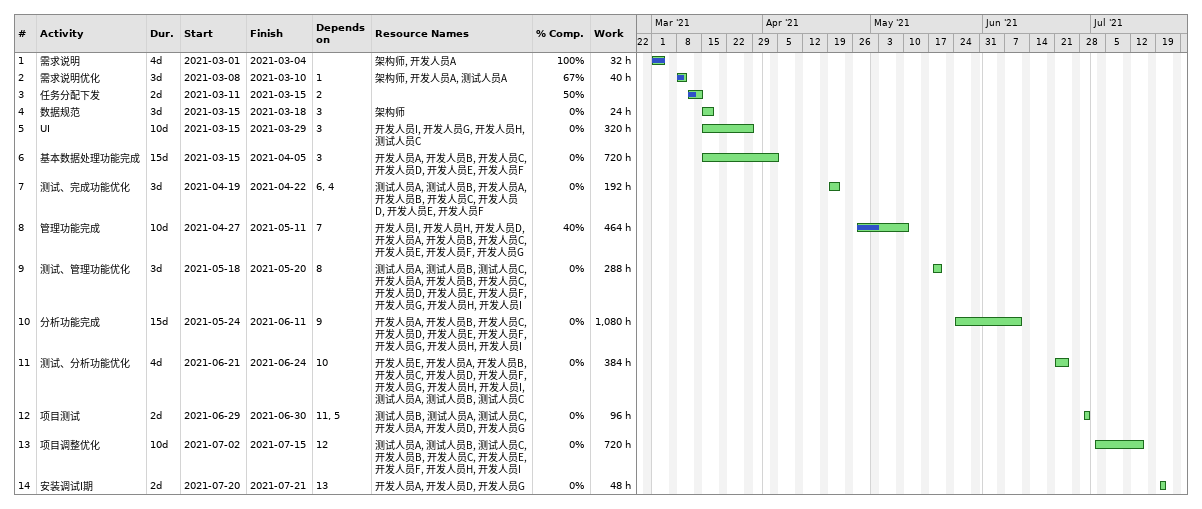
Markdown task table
| ID | Task | Duration | Start | Finish | Predecessors | Resources | % complete | Work (h) |
|---|---|---|---|---|---|---|---|---|
| 1 | 需求说明 | 4d | 2021-03-01 | 2021-03-04 |  | 架构师, 开发人员A | 100 | 32 |
| 2 | 需求说明优化 | 3d | 2021-03-08 | 2021-03-10 | 1 | 架构师, 开发人员A, 测试人员A | 67 | 40 |
| 3 | 任务分配下发 | 2d | 2021-03-11 | 2021-03-15 | 2 |  | 50 |  |
| 4 | 数据规范 | 3d | 2021-03-15 | 2021-03-18 | 3 | 架构师 | 0 | 24 |
| 5 | UI | 10d | 2021-03-15 | 2021-03-29 | 3 | 开发人员I, 开发人员G, 开发人员H, 测试人员C | 0 | 320 |
| 6 | 基本数据处理功能完成 | 15d | 2021-03-15 | 2021-04-05 | 3 | 开发人员A, 开发人员B, 开发人员C, 开发人员D, 开发人员E, 开发人员F | 0 | 720 |
| 7 | 测试、完成功能优化 | 3d | 2021-04-19 | 2021-04-22 | 6, 4 | 测试人员A, 测试人员B, 开发人员A, 开发人员B, 开发人员C, 开发人员D, 开发人员E, 开发人员F | 0 | 192 |
| 8 | 管理功能完成 | 10d | 2021-04-27 | 2021-05-11 | 7 | 开发人员I, 开发人员H, 开发人员D, 开发人员A, 开发人员B, 开发人员C, 开发人员E, 开发人员F, 开发人员G | 40 | 464 |
| 9 | 测试、管理功能优化 | 3d | 2021-05-18 | 2021-05-20 | 8 | 测试人员A, 测试人员B, 测试人员C, 开发人员A, 开发人员B, 开发人员C, 开发人员D, 开发人员E, 开发人员F, 开发人员G, 开发人员H, 开发人员I | 0 | 288 |
| 10 | 分析功能完成 | 15d | 2021-05-24 | 2021-06-11 | 9 | 开发人员A, 开发人员B, 开发人员C, 开发人员D, 开发人员E, 开发人员F, 开发人员G, 开发人员H, 开发人员I | 0 | 1080 |
| 11 | 测试、分析功能优化 | 4d | 2021-06-21 | 2021-06-24 | 10 | 开发人员E, 开发人员A, 开发人员B, 开发人员C, 开发人员D, 开发人员F, 开发人员G, 开发人员H, 开发人员I, 测试人员A, 测试人员B, 测试人员C | 0 | 384 |
| 12 | 项目测试 | 2d | 2021-06-29 | 2021-06-30 | 11, 5 | 测试人员B, 测试人员A, 测试人员C, 开发人员A, 开发人员D, 开发人员G | 0 | 96 |
| 13 | 项目调整优化 | 10d | 2021-07-02 | 2021-07-15 | 12 | 测试人员A, 测试人员B, 测试人员C, 开发人员B, 开发人员C, 开发人员E, 开发人员F, 开发人员H, 开发人员I | 0 | 720 |
| 14 | 安装调试I期 | 2d | 2021-07-20 | 2021-07-21 | 13 | 开发人员A, 开发人员D, 开发人员G | 0 | 48 |
